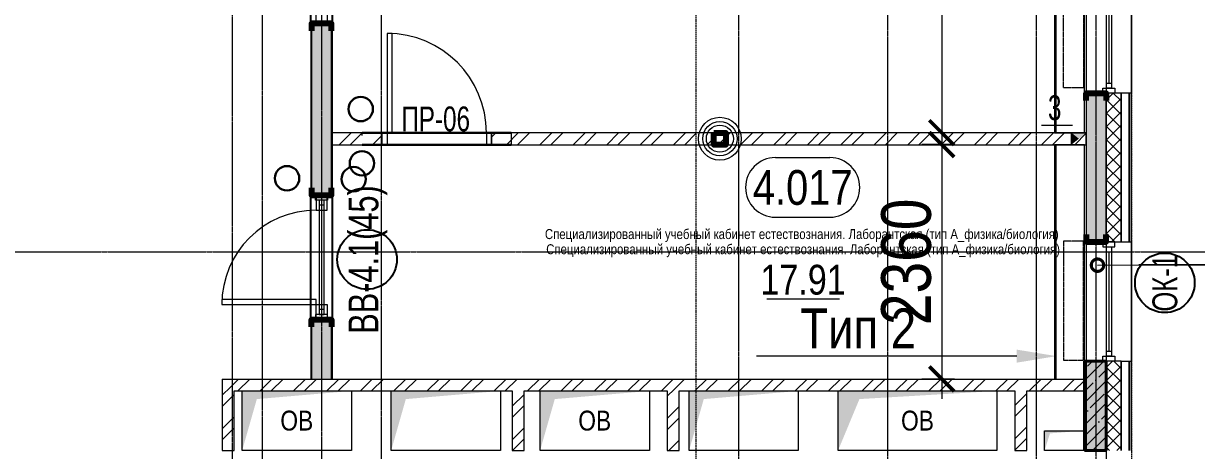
# Model space of a CAD drawing. Header units: millimetres. Extents: x -231292 to 573618, y -153144 to 564035.
# Drawn here: x 105327 to 117139, y 385502 to 389802 of the extents above; entities that cross this region are included whole.
import ezdxf
from ezdxf import colors
from ezdxf.entities.mleader import LeaderData, LeaderLine
from ezdxf.enums import TextEntityAlignment as Align
from ezdxf.math import Vec2, Vec3

# ---------------------------------------------------------------- set-up
doc = ezdxf.new("R2010")
doc.units = ezdxf.units.MM
for name, pattern in [('CENTER2', [28.575, 19.05, -3.175, 3.175, -3.175]), ('DASHED', [19.05, 12.7, -6.35]), ('HIDDEN2', [4.7625, 3.175, -1.5875])]:
    doc.linetypes.add(name, pattern=pattern)
doc.layers.get('0').update_dxf_attribs({"color": 250})
doc.layers.get('Defpoints').update_dxf_attribs({"color": 250})
for name, color, linetype, lineweight in [('A-AREA', 250, 'Continuous', 15), ('A-Wall_Материал_Газоблок_Контур', 250, 'Continuous', 0), ('АР_Area', 250, 'Continuous', 5), ('АР_Витраж', 250, 'Continuous', 13), ('АР_Витраж марка', 250, 'Continuous', 9), ('АР_Двери', 250, 'Continuous', 9), ('АР_Двери_витраж', 250, 'Continuous', 9), ('АР_Колонны', 250, 'Continuous', 35), ('АР_Окна', 250, 'Continuous', 5), ('АР_Окна марка', 250, 'Continuous', 9), ('АР_Отв. марка', 250, 'Continuous', 9), ('АР_Отопительные приборы', 250, 'HIDDEN2', 0), ('АР_площадь пом', 250, 'Continuous', 5), ('АР_Размеры обшивки', 250, 'Continuous', 5), ('АР_Разрезы марка', 250, 'Continuous', 13), ('АР_Стены ЖБ', 250, 'Continuous', 35), ('АР_Стены кирпич', 250, 'Continuous', 20), ('АР_Стены ПЕНОблок', 250, 'Continuous', 20), ('АР_Тонкая', 250, 'Continuous', 5), ('АР_Утеплитель', 250, 'Continuous', 0), ('АР_Штриховка', 250, 'Continuous', 0), ('Зашивка радиаторов тип 2 (файерборд 2 слоя_керамогранит)', 250, 'Continuous', 0), ('КМ_Фахверки', 250, 'Continuous', 80), ('Марка окна', 250, 'Continuous', 0), ('ОВ_Отопление', 250, 'Continuous', 0), ('ОВ_Шахты', 250, 'Continuous', 5), ('Размеры зашивки ГКЛ', 250, 'Continuous', 0), ('РД_Оси_100', 250, 'Continuous', 0), ('РД_проем_инж перемыч_фахверк', 250, 'Continuous', 18), ('СКУД', 250, 'Continuous', 30)]:
    doc.layers.add(name, color=color, linetype=linetype, lineweight=lineweight)
for name, color, linetype, lineweight, plot in [('АР_Делит', 250, 'Continuous', 0, False), ('РД_Проем', 250, 'Continuous', 0, False), ('РД_проем_инж перемыч_подсчет', 250, 'Continuous', 30, False)]:
    doc.layers.add(name, color=color, linetype=linetype, lineweight=lineweight, plot=plot)
doc.layers.add('РД_Витраж_вн', color=250, linetype='Continuous')
doc.layers.add('РД_Перемычка инж проемов', color=250, linetype='Continuous')
doc.styles.add('Arial0', font='arial.ttf')
doc.styles.add('Arial_09', font='ARIALN.TTF', dxfattribs={"width": 0.9})
doc.styles.add('Isocpeur3', font='isocpeur.ttf')
doc.styles.add('style1', font='ARIALN.TTF')
doc.styles.add('ккк', font='isocpeur.ttf', dxfattribs={"width": 0.85, "oblique": 15})
doc.dimstyles.new('Dim200_ареал', dxfattribs={"dimscale": 100, "dimtxt": 5, "dimasz": 2.5, "dimexe": 2, "dimexo": 2, "dimgap": 1, "dimtad": 1, "dimzin": 12, "dimdsep": 46, "dimtxsty": 'style1', "dimblk": 'ARCHTICK', "dimcen": 3, "dimdle": 2, "dimclrd": 256, "dimclre": 256, "dimaunit": 1, "dimadec": 0, "dimazin": 3, "dimtfac": 1, "dimtmove": 1, "dimatfit": 3, "dimldrblk": 'OPEN30', "dimfxl": 5, "dimfxlon": 1, "dimtolj": 1, "dimtzin": 0, "dimlwd": 9, "dimlwe": 9, "dimarcsym": 0})
pattern_1 = [(45, (50428.77, 366201.75), (-168.3798, 168.3798), []), (45, (50541.02, 366201.75), (-168.3798, 168.3798), [])]

# ---------------------------------------------------------------- blocks, each defined once
blk = doc.blocks.new('otv')
at = {"linetype": 'Continuous'}
blk.add_lwpolyline([(0, -1), (0, 0), (1, 0), (1, -1)], close=True, dxfattribs=at)
blk.add_solid([(0, -1), (0, 0), (0.1346, -0.1366), (1, 0)], dxfattribs=at)
blk = doc.blocks.new('_DotSmall')
at = {"color": 0, "linetype": 'ByBlock', "const_width": 0.5}
blk.add_lwpolyline([(-0.0625, 0, 1), (0.0625, 0, 1)], format="xyb", close=True, dxfattribs=at)
blk = doc.blocks.new('Ф_пеноблок 200')
at = {"layer": 'КМ_Фахверки'}
blk.add_lwpolyline([(0, -75), (0, 0), (200, 0), (200, -75)], dxfattribs=at)
blk = doc.blocks.new('Ф_крпич 120')
at = {"layer": 'АР_Делит', "color": 1}
for radius in [216, 173, 136]:
    blk.add_circle((60, -60), radius, dxfattribs=at)
at = {"layer": 'КМ_Фахверки'}
blk.add_lwpolyline([(0, 0), (120, 0), (120, -120), (0, -120)], close=True, dxfattribs=at)
at = {"layer": 'КМ_Фахверки', "lineweight": 5}
blk.add_lwpolyline([(6, -6), (114, -6), (114, -114), (6, -114)], close=True, dxfattribs=at)
blk = doc.blocks.new('СОШ_2200_АР_ОСИ_М100_28.05.24')
at = {"layer": 'АР_Делит', "color": 5, "linetype": 'DASHED'}
blk.add_lwpolyline([(114955, 135155), (114955, -355), (93595.036, -355), (93595.036, 13855), (94145, 13855), (94145, 68320), (66055, 68320), (66055, 13857.73), (83455, 13857.73), (83455, -355), (45245, -355), (45245, 13145), (44695, 13145), (44695, 26755), (45245, 26755), (45245, 68320), (20455, 68320), (20455, 26755), (27955, 26755), (27955, 13145), (-355, 13145), (-355, 100855), (37145, 100855), (37145, 129155)], dxfattribs=at)
at = {"layer": 'РД_Оси_100', "linetype": 'CENTER2'}
for p, q in [((63600, -6155), (63600, 139938.679)), ((65100, -6155), (65100, 139938.679)), ((62100, -6155), (62100, 73302.739))]:
    blk.add_line(p, q, dxfattribs=at)
for points in [[(57300, 139938.679), (57300, -6155)], [(58500, 139938.679), (58500, -6155)], [(65700, -6155), (65700, 139938.679)], [(57000, 70839.76), (57000, -5755), (56700, -6155)], [(57900, 70753.904), (57900, -6155)], [(33000, 21300), (71363.995, 21300)]]:
    blk.add_lwpolyline(points, dxfattribs=at)
blk = doc.blocks.new('Bottom_L_1200')
at = {"layer": 'АР_Отопительные приборы'}
blk.add_lwpolyline([(600, -100), (-600, -100), (-600, 100), (600, 100)], close=True, dxfattribs=at)
blk = doc.blocks.new('Bottom_R_1200')
at = {"layer": 'АР_Отопительные приборы'}
blk.add_lwpolyline([(-600, -100), (600, -100), (600, 100), (-600, 100)], close=True, dxfattribs=at)
blk = doc.blocks.new('_ArchTick')
at = {"color": 0, "linetype": 'ByBlock', "const_width": 0.15}
blk.add_lwpolyline([(-0.5, -0.5), (0.5, 0.5)], dxfattribs=at)
blk = doc.blocks.new('*D1023')
at = {"layer": 'Defpoints', "color": 0, "transparency": 16777216}
for p in [(114902, 388582), (114573, 386222), (114902, 386222)]:
    blk.add_point(p, dxfattribs=at)
at = {"layer": 'АР_Размеры обшивки', "lineweight": 9, "transparency": 16777216}
for p, q in [((114573, 388782), (114573, 386022)), ((114702, 388582), (114373, 388582)), ((114702, 386222), (114373, 386222))]:
    blk.add_line(p, q, dxfattribs=at)
at = {"layer": 'АР_Размеры обшивки', "lineweight": 9, "transparency": 16777216, "xscale": 250, "yscale": 250, "zscale": 250}
for p, rotation in [((114573, 388582), 90), ((114573, 386222), 270)]:
    blk.add_blockref('_ArchTick', p, dxfattribs=dict(at, rotation=rotation))
at = {"layer": 'АР_Размеры обшивки', "color": 0, "transparency": 16777216, "insert": (114217, 387402), "char_height": 500, "attachment_point": 5, "rotation": 90, "style": 'style1'}
blk.add_mtext('\\A1;2360', dxfattribs=at)
blk = doc.blocks.new('_Open30')
at = {"color": 0, "linetype": 'ByBlock', "lineweight": -2}
for p, q in [((-1, 0.268), (0, 0)), ((0, 0), (-1, -0.268)), ((0, 0), (-1, 0))]:
    blk.add_line(p, q, dxfattribs=at)
blk = doc.blocks.new('*D1025')
at = {"layer": 'Defpoints', "color": 0, "transparency": 16777216}
for p in [(114902, 402312), (114573, 388702), (114914, 388702)]:
    blk.add_point(p, dxfattribs=at)
at = {"layer": 'АР_Размеры обшивки', "lineweight": 9, "transparency": 16777216}
for p, q in [((114573, 402512), (114573, 388502)), ((114702, 402312), (114373, 402312)), ((114714, 388702), (114373, 388702))]:
    blk.add_line(p, q, dxfattribs=at)
at = {"layer": 'АР_Размеры обшивки', "lineweight": 9, "transparency": 16777216, "xscale": 250, "yscale": 250, "zscale": 250}
for p, rotation in [((114573, 402312), 90), ((114573, 388702), 270)]:
    blk.add_blockref('_ArchTick', p, dxfattribs=dict(at, rotation=rotation))
at = {"layer": 'АР_Размеры обшивки', "color": 0, "transparency": 16777216, "insert": (114217, 395507), "char_height": 500, "attachment_point": 5, "rotation": 90, "style": 'style1'}
blk.add_mtext('\\A1;13610', dxfattribs=at)
blk = doc.blocks.new('MOK-МаркаПом_овал_ареал')
for p, q in [((-2.75, 3), (2.75, 3)), ((-2.75, -3), (2.75, -3))]:
    blk.add_line(p, q)
for centre, radius, start, end in [((-2.75, 0), 3, 90, 270), ((2.75, 0), 3, 270, 90), ((-3.75, 0), 3.5, 0, 0.001)]:
    blk.add_arc(centre, radius, start, end)
at = {"color": 0, "style": 'style1'}
blk.add_attdef('АР-ПОМЕЩЕНИЕ:НОМЕР', text='', height=3.5, dxfattribs=at).set_placement((0, 0), align=Align.MIDDLE)
at = {"layer": 'Defpoints', "color": 2, "style": 'style1'}
blk.add_attdef('АР-ПОМЕЩЕНИЕ:НАИМЕНОВАНИЕ', text='', height=1, dxfattribs=at).set_placement((-0.09, -4.81), align=Align.MIDDLE)
blk = doc.blocks.new('MOK-МаркаПомещения1')
at = {"layer": 'A-AREA', "color": 0}
blk.add_line((-3.65, -1.94), (3.65, -1.94), dxfattribs=at)
at = {"layer": 'A-AREA', "color": 0, "style": 'style1'}
blk.add_attdef('АР-ПОМЕЩЕНИЕ:ПЛОЩАДЬ', text='', height=3, dxfattribs=at).set_placement((0, 0), align=Align.MIDDLE)
at = {"layer": 'Defpoints', "style": 'style1', "flags": 8}
blk.add_attdef('АР-ПОМЕЩЕНИЕ:НАИМЕНОВАНИЕ', text='', height=1, dxfattribs=at).set_placement((0, 2.96), align=Align.MIDDLE)
blk = doc.blocks.new('MOK-МаркаПроема инж.')
blk.add_line((-1.33, -1.75), (1.8, -1.75))
at = {"color": 0, "style": 'Arial0', "width": 0.7}
blk.add_attdef('АР-ПРОЕМ:Коробка', text='', height=2.5, dxfattribs=at).set_placement((0, 0), align=Align.MIDDLE)
blk = doc.blocks.new('МОК-Наименование')
at = {"layer": 'Defpoints'}
blk.add_circle((0, 0), 3, dxfattribs=at)
at = {"color": 0, "linetype": 'ByBlock', "lineweight": -2, "style": 'Isocpeur3', "width": 0.8, "flags": 4}
blk.add_attdef('АР-ОКНО:НАИМЕНОВАНИЕ', text='', height=2.5, dxfattribs=at).set_placement((0, 0), align=Align.MIDDLE)
blk = doc.blocks.new('МаркаВитража1')
at = {"layer": 'Defpoints'}
blk.add_circle((0, 0), 3, dxfattribs=at)
at = {"color": 0, "linetype": 'ByBlock', "lineweight": -2, "style": 'Arial_09', "width": 0.9}
blk.add_attdef('АР-ОКНО:НАИМЕНОВАНИЕ', text='', height=3, dxfattribs=at).set_placement((0, 0), align=Align.MIDDLE)
blk = doc.blocks.new('MOK-МаркаПеремычки')
at = {"color": 0, "style": 'ккк', "oblique": 15, "width": 0.85}
blk.add_attdef('АР-ПРОЕМ:ПЕРЕМЫЧКА', text='', height=2.5, dxfattribs=at).set_placement((0, 0), align=Align.MIDDLE)

msp = doc.modelspace()

# ---------------------------------------------------------------- hatches: boundary and pattern name
at = {"layer": 'АР_Штриховка', "linetype": 'Continuous', "lineweight": 0}
h = msp.add_hatch(dxfattribs=at)
h.set_pattern_fill('AR-CONC', color=256, angle=45, style=0)
h.set_pattern_definition([(95, (50428.77, 366201.75), (140.09465, 117.55338), [19.05, -209.55]), (40, (50428.77, 366201.75), (-160.01845, 110.17673), [15.24, -167.6406]), (145.45144, (50440.44, 366211.55), (-19.9238, 227.7301), [16.19, -178.09024]), (91.1842, (50392.85, 366237.67), (221.41024, 161.9534), [28.575, -314.325]), (141.63556, (50411.3, 366251.17), (-7.0866, 342.8268), [24.285, -267.1356]), (36.18415, (50392.85, 366237.67), (-7.0866, 342.8268), [22.86, -251.4597]), (66, (50419.79, 366246.65), (179.51998, 34.89515), [19.05, -209.55]), (11, (50419.79, 366246.65), (-86.5399, 173.9412), [15.24, -167.64]), (116.45145, (50434.75, 366249.56), (92.98005, 208.83634), [16.19, -178.08994]), (82.5, (50428.77, 366201.75), (-57.60547, 61.973414), [0, -165.608, 0, -170.18, 0, -168.275]), (52.5, (50428.77, 366201.75), (-23.58973, 118.087), [0, -97.028, 0, -161.798, 0, -64.135]), (12.5, (50388.716, 366161.7), (99.92786, 91.826196), [0, -63.5, 0, -198.12, 0, -262.89]), (2.5, (50370.76, 366143.74), (86.7639, 122.7224), [0, -82.55, 0, -131.572, 0, -186.69])])
h.paths.add_polyline_path([(108228.768, 386221.753), (108428.768, 386221.753), (108428.768, 386821.753), (108228.768, 386821.753)], flags=0)
h.paths.add_polyline_path([(108228.768, 388071.753), (108428.768, 388071.753), (108428.768, 389801.753), (108228.768, 389801.753)], flags=0)
h.paths.add_polyline_path([(108228.768, 392301.753), (108428.768, 392301.753), (108428.768, 392302.753), (108228.768, 392302.753)], flags=0)
h = msp.add_hatch(dxfattribs=at)
h.set_pattern_fill('ANSI32', color=256, scale=25, angle=-360, style=0)
h.set_pattern_definition([(45, (50428.77, 366201.75), (-168.3798, 168.3798), []), (45, (50541.02, 366201.75), (-168.3798, 168.3798), [])])
h.paths.add_polyline_path([(108428.768, 388701.753), (108428.768, 388581.753), (108938.768, 388581.753), (108938.768, 388701.753)], flags=0)
h.paths.add_polyline_path([(110038.768, 388701.753), (110038.768, 388581.753), (116008.768, 388581.753), (116008.768, 388701.753)], flags=0)
h.paths.add_polyline_path([(116008.768, 388701.753), (116008.768, 388581.753), (116028.768, 388581.753), (116028.768, 388701.753)], flags=0)
at = {"layer": 'АР_Штриховка', "linetype": 'Continuous', "lineweight": 5}
h = msp.add_hatch(dxfattribs=at)
h.set_pattern_fill('ANSI35', color=256, scale=25, style=0)
h.set_pattern_definition([(45, (50428.77, 366201.75), (-112.2532, 112.2532), []), (45, (50541.02, 366201.75), (-112.2532, 112.2532), [198.4375, -39.6875, 0, -39.6875])])
h.paths.add_polyline_path([(116008.768, 385501.753), (116228.768, 385501.753), (116228.768, 386401.753), (116008.768, 386401.753)], flags=0)
at = {"layer": 'АР_Штриховка', "linetype": 'Continuous', "lineweight": 0}
h = msp.add_hatch(dxfattribs=at)
h.set_pattern_fill('ANSI32', color=256, scale=25, angle=-360, style=0)
h.set_pattern_definition(pattern_1)
h.paths.add_polyline_path([(107448.768, 386101.753), (107328.768, 386221.753), (107328.768, 385501.753), (107448.768, 385501.753)], flags=0)
h = msp.add_hatch(dxfattribs=at)
h.set_pattern_fill('ANSI32', color=256, scale=25, style=0)
h.set_pattern_definition([(45, (50428.77, 366201.75), (-168.3798, 168.3798), []), (45, (50541.02, 366201.75), (-168.3798, 168.3798), [])])
h.paths.add_polyline_path([(107328.768, 386221.753), (107448.768, 386101.753), (110248.768, 386101.753), (110288.768, 386131.753), (110248.768, 386221.753)], flags=0)
h.paths.add_polyline_path([(110248.768, 386221.753), (110288.768, 386131.753), (110368.768, 386101.753), (111808.768, 386101.753), (111848.768, 386131.753), (111808.768, 386221.753)], flags=0)
h.paths.add_polyline_path([(111808.768, 386221.753), (111848.768, 386131.753), (111928.768, 386101.753), (115308.77, 386101.753), (115348.77, 386131.753), (115308.77, 386221.753)], flags=0)
h.paths.add_polyline_path([(115308.77, 386221.753), (115348.77, 386131.753), (115428.77, 386101.753), (116008.768, 386101.753), (116008.768, 386221.753)], flags=0)
h = msp.add_hatch(dxfattribs=at)
h.set_pattern_fill('ANSI32', color=256, scale=25, angle=-360, style=0)
h.set_pattern_definition(pattern_1)
h.paths.add_polyline_path([(110368.768, 386101.753), (110288.768, 386131.753), (110248.768, 386101.753), (110248.768, 385501.753), (110368.768, 385501.753)], flags=0)
h = msp.add_hatch(dxfattribs=at)
h.set_pattern_fill('ANSI32', color=256, scale=25, angle=-360, style=0)
h.set_pattern_definition(pattern_1)
h.paths.add_polyline_path([(111928.768, 386101.753), (111848.768, 386131.753), (111808.768, 386101.753), (111808.768, 385501.753), (111928.768, 385501.753)], flags=0)
h = msp.add_hatch(dxfattribs=at)
h.set_pattern_fill('ANSI32', color=256, scale=25, angle=-360, style=0)
h.set_pattern_definition(pattern_1)
h.paths.add_polyline_path([(115428.77, 386101.753), (115348.77, 386131.753), (115308.77, 386101.753), (115308.77, 385501.753), (115428.77, 385501.753)], flags=0)
at = {"layer": 'ОВ_Отопление', "linetype": 'Continuous', "lineweight": 5}
for points in [[(116026.019, 388701.753), (115876.019, 388701.753), (115951.019, 388641.753)], [(115876.019, 388701.753), (115876.019, 388581.753), (115951.019, 388641.753)], [(116028.768, 388701.753), (115878.768, 388701.753), (115953.768, 388641.753)], [(115878.768, 388701.753), (115878.768, 388581.753), (115953.768, 388641.753)]]:
    msp.add_hatch(color=256, dxfattribs=at).paths.add_polyline_path(points, flags=0)

# ---------------------------------------------------------------- linework, layer by layer
at = {"layer": 'A-Wall_Материал_Газоблок_Контур', "linetype": 'Continuous', "lineweight": 0}
for p, q in [((116028.768, 391801.753), (116028.768, 389101.753)), ((116483.768, 389101.753), (116483.768, 391801.753))]:
    msp.add_line(p, q, dxfattribs=at)
at = {"layer": 'АР_Витраж', "linetype": 'Continuous', "lineweight": 5}
for p, q in [((108218.768, 388071.753), (108218.768, 386821.753)), ((108438.768, 388071.753), (108438.768, 386821.753))]:
    msp.add_line(p, q, dxfattribs=at)
at = {"layer": 'АР_Витраж', "linetype": 'Continuous', "lineweight": 13}
for p, q in [((108353.768, 387971.753), (108303.768, 387971.753)), ((108328.768, 387971.753), (108328.768, 386921.753)), ((108353.768, 386921.753), (108303.768, 386921.753))]:
    msp.add_line(p, q, dxfattribs=at)
for points in [[(108268.768, 388021.753), (108268.768, 388071.753), (108388.768, 388071.753), (108388.768, 388021.753)], [(108353.768, 388021.753), (108303.768, 388021.753), (108303.768, 386871.753), (108353.768, 386871.753)], [(108268.768, 386871.753), (108268.768, 386821.753), (108388.768, 386821.753), (108388.768, 386871.753)]]:
    msp.add_lwpolyline(points, close=True, dxfattribs=at)
at = {"layer": 'АР_Двери', "linetype": 'Continuous', "lineweight": 9}
for points in [[(108988.768, 388701.753), (109038.768, 388701.753), (109038.768, 389701.753), (108988.768, 389701.753)], [(108988.768, 388581.753), (108938.768, 388581.753), (108938.768, 388701.753), (108988.768, 388701.753)], [(109988.768, 388581.753), (110038.768, 388581.753), (110038.768, 388701.753), (109988.768, 388701.753)]]:
    msp.add_lwpolyline(points, close=True, dxfattribs=at)
msp.add_arc((108988.768, 388701.753), 1000, 0, 90, dxfattribs=at)
at = {"layer": 'АР_Двери_витраж', "linetype": 'Continuous', "lineweight": 9}
for points in [[(108383.768, 389951.753), (108383.768, 389801.753), (108273.768, 389801.753), (108273.768, 389951.753)], [(108383.768, 387921.753), (108383.768, 388071.753), (108273.768, 388071.753), (108273.768, 387921.753)], [(108273.768, 386971.753), (108273.768, 387021.753), (107323.768, 387021.753), (107323.768, 386971.753)], [(108383.768, 386971.753), (108383.768, 386821.753), (108273.768, 386821.753), (108273.768, 386971.753)]]:
    msp.add_lwpolyline(points, close=True, dxfattribs=at)
msp.add_arc((108273.768, 386971.753), 950, 90, 180, dxfattribs=at)
at = {"layer": 'АР_Колонны', "linetype": 'HIDDEN2', "lineweight": 25}
for p, q in [((116008.768, 386401.753), (116228.768, 386401.753)), ((116008.768, 385501.753), (116008.768, 386401.753)), ((116228.768, 386401.753), (116228.768, 385501.753)), ((116228.768, 385501.753), (116008.768, 385501.753))]:
    msp.add_line(p, q, dxfattribs=at)
at = {"layer": 'АР_Колонны', "linetype": 'Continuous', "lineweight": 35}
for p, q in [((116228.768, 386401.753), (116008.768, 386401.753)), ((116008.768, 386401.753), (116008.768, 385501.753)), ((116228.768, 385501.753), (116228.768, 386401.753)), ((116008.768, 385501.753), (116228.768, 385501.753))]:
    msp.add_line(p, q, dxfattribs=at)
at = {"layer": 'АР_Окна', "linetype": 'Continuous', "lineweight": 5}
for p, q in [((116028.768, 391801.753), (116028.768, 389101.753)), ((116483.768, 391801.753), (116483.768, 389101.753)), ((116256.268, 391701.753), (116256.268, 389201.753)), ((116231.268, 389201.753), (116281.268, 389201.753)), ((116231.268, 386501.753), (116281.268, 386501.753))]:
    msp.add_line(p, q, dxfattribs=at)
for points in [[(116231.268, 391751.753), (116281.268, 391751.753), (116281.268, 389151.753), (116231.268, 389151.753)], [(116316.268, 389151.753), (116316.268, 389101.753), (116196.268, 389101.753), (116196.268, 389151.753)], [(116316.268, 386451.753), (116316.268, 386401.753), (116196.268, 386401.753), (116196.268, 386451.753)]]:
    msp.add_lwpolyline(points, close=True, dxfattribs=at)
at = {"layer": 'АР_Разрезы марка', "linetype": 'DASHED', "lineweight": 0}
msp.add_lwpolyline([(112099.088, 365567.169), (112099.088, 432660.251), (113493.88, 432660.251), (113493.88, 469802.739), (106086.235, 469802.739), (106086.235, 500019.555)], dxfattribs=at)
at = {"layer": 'АР_Стены ЖБ', "linetype": 'Continuous', "lineweight": 40}
for p, q in [((116228.768, 386401.753), (116008.768, 386401.753)), ((116008.768, 386401.753), (116008.768, 385501.753)), ((116228.768, 385501.753), (116228.768, 386401.753)), ((116008.768, 385501.753), (116228.768, 385501.753))]:
    msp.add_line(p, q, dxfattribs=at)
at = {"layer": 'АР_Стены кирпич', "linetype": 'Continuous', "lineweight": 20}
for p, q in [((108428.768, 388701.753), (108428.768, 388581.753)), ((108938.768, 388701.753), (108428.768, 388701.753)), ((108938.768, 388581.753), (108938.768, 388701.753)), ((110038.768, 388701.753), (110038.768, 388581.753)), ((116008.768, 388701.753), (110038.768, 388701.753)), ((116028.768, 388701.753), (116008.768, 388701.753)), ((116028.768, 388581.753), (116028.768, 388701.753)), ((108428.768, 388581.753), (108938.768, 388581.753)), ((110038.768, 388581.753), (116008.768, 388581.753)), ((116008.768, 388581.753), (116028.768, 388581.753)), ((107328.768, 386221.753), (107328.768, 385501.753)), ((107328.768, 386221.753), (116008.768, 386221.753)), ((116008.768, 386101.753), (116008.768, 386221.753)), ((107448.768, 385501.753), (107448.768, 386101.753)), ((107448.768, 386101.753), (110248.768, 386101.753)), ((110248.768, 386101.753), (110248.768, 385501.753)), ((110368.768, 386101.753), (111808.768, 386101.753)), ((110368.768, 385501.753), (110368.768, 386101.753)), ((111808.768, 386101.753), (111808.768, 385501.753)), ((111928.768, 386101.753), (115308.77, 386101.753)), ((111928.768, 385501.753), (111928.768, 386101.753)), ((115308.77, 386101.753), (115308.77, 385501.753)), ((115428.77, 386101.753), (116008.768, 386101.753)), ((115428.77, 385501.753), (115428.77, 386101.753)), ((107328.768, 385501.753), (107448.768, 385501.753)), ((110248.768, 385501.753), (110368.768, 385501.753)), ((111808.768, 385501.753), (111928.768, 385501.753)), ((115308.77, 385501.753), (115428.77, 385501.753))]:
    msp.add_line(p, q, dxfattribs=at)
at = {"layer": 'АР_Стены кирпич', "linetype": 'Continuous', "lineweight": 0}
for p, q in [((108738.768, 388672.484), (108738.768, 388701.753)), ((110238.768, 388701.753), (110238.768, 388581.753))]:
    msp.add_line(p, q, dxfattribs=at)
at = {"layer": 'АР_Стены ПЕНОблок', "linetype": 'Continuous', "lineweight": 20}
for p, q in [((108428.768, 389801.753), (108228.768, 389801.753)), ((108228.768, 389801.753), (108228.768, 388071.753)), ((108428.768, 388071.753), (108428.768, 389801.753)), ((116228.768, 389101.753), (116028.768, 389101.753)), ((108228.768, 388071.753), (108428.768, 388071.753)), ((108428.768, 386821.753), (108228.768, 386821.753)), ((108228.768, 386821.753), (108228.768, 386221.753)), ((108428.768, 386221.753), (108428.768, 386821.753)), ((116228.768, 386401.753), (116028.768, 386401.753)), ((116028.768, 386401.753), (116028.768, 385501.753)), ((116228.768, 385501.753), (116228.768, 386401.753)), ((108228.768, 386221.753), (108428.768, 386221.753))]:
    msp.add_line(p, q, dxfattribs=at)
at = {"layer": 'АР_Тонкая', "linetype": 'Continuous', "lineweight": 0}
for p, q in [((108228.768, 389801.753), (108218.768, 389801.753)), ((108218.768, 389801.753), (108218.768, 388071.753)), ((108228.768, 388071.753), (108228.768, 389801.753)), ((108438.768, 389801.753), (108428.768, 389801.753)), ((108428.768, 389801.753), (108428.768, 388071.753)), ((108438.768, 388071.753), (108438.768, 389801.753)), ((108218.768, 388071.753), (108228.768, 388071.753)), ((108428.768, 388071.753), (108438.768, 388071.753)), ((108228.768, 386821.753), (108218.768, 386821.753)), ((108218.768, 386821.753), (108218.768, 386221.753)), ((108228.768, 386221.753), (108228.768, 386821.753)), ((108438.768, 386821.753), (108428.768, 386821.753)), ((108428.768, 386821.753), (108428.768, 386221.753)), ((108438.768, 386221.753), (108438.768, 386821.753)), ((108218.768, 386221.753), (108228.768, 386221.753)), ((108428.768, 386221.753), (108438.768, 386221.753))]:
    msp.add_line(p, q, dxfattribs=at)
at = {"layer": 'АР_Тонкая', "linetype": 'Continuous', "lineweight": 5}
for p, q in [((116458.768, 389101.753), (116378.768, 389101.753)), ((116483.768, 389101.753), (116458.768, 389101.753)), ((116378.768, 386401.753), (116483.768, 386401.753)), ((116378.768, 386401.753), (116378.768, 385501.753)), ((116458.768, 385501.753), (116458.768, 386401.753)), ((116458.768, 386401.753), (116458.768, 385501.753)), ((116483.768, 385501.753), (116483.768, 386401.753))]:
    msp.add_line(p, q, dxfattribs=at)
at = {"layer": 'АР_Утеплитель', "linetype": 'Continuous', "lineweight": 0}
for p, q in [((116378.768, 389101.753), (116228.768, 389101.753)), ((116378.768, 386401.753), (116228.768, 386401.753)), ((116228.768, 386401.753), (116228.768, 385501.753)), ((116378.768, 385501.753), (116378.768, 386401.753))]:
    msp.add_line(p, q, dxfattribs=at)
at = {"layer": 'Зашивка радиаторов тип 2 (файерборд 2 слоя_керамогранит)', "linetype": 'Continuous', "lineweight": 0}
for p, q in [((115708.767, 402311.753), (115708.768, 388701.753)), ((115721.267, 402311.753), (115721.268, 388701.753)), ((115721.268, 388701.753), (115721.267, 402311.753)), ((116008.768, 388701.753), (116008.767, 402311.753)), ((115708.768, 388701.753), (116008.768, 388701.753)), ((115721.268, 388581.753), (115708.768, 388581.753)), ((115708.768, 388581.753), (115708.768, 386221.753)), ((116008.768, 388581.753), (115721.268, 388581.753)), ((115721.268, 388581.753), (115721.268, 386221.753)), ((115721.268, 386221.753), (115721.268, 388581.753)), ((115708.768, 386221.753), (115721.268, 386221.753)), ((115721.268, 386221.753), (116008.768, 386221.753))]:
    msp.add_line(p, q, dxfattribs=at)
at = {"layer": 'ОВ_Отопление', "linetype": 'Continuous', "lineweight": 9}
for p, q in [((115876.019, 388701.753), (116026.019, 388701.753)), ((115876.019, 388701.753), (115876.019, 388581.753)), ((115878.768, 388701.753), (116028.768, 388701.753)), ((115878.768, 388701.753), (115878.768, 388581.753)), ((116026.019, 388701.753), (116026.019, 388581.753)), ((116028.768, 388701.753), (116028.768, 388581.753)), ((115876.019, 388581.753), (116026.019, 388581.753)), ((115878.768, 388581.753), (116028.768, 388581.753))]:
    msp.add_line(p, q, dxfattribs=at)
at = {"layer": 'РД_Витраж_вн', "linetype": 'Continuous', "lineweight": -3}
for p, q in [((108218.768, 389801.753), (108218.768, 392301.753)), ((108438.768, 389801.753), (108438.768, 392301.753)), ((108218.768, 386821.753), (108218.768, 388071.753)), ((108438.768, 386821.753), (108438.768, 388071.753))]:
    msp.add_line(p, q, dxfattribs=at)
at = {"layer": 'РД_Проем', "linetype": 'Continuous', "lineweight": 0}
for p, q in [((108218.768, 389801.753), (108218.768, 392301.753)), ((108438.768, 389801.753), (108438.768, 392301.753)), ((108938.768, 388701.753), (110038.768, 388701.753)), ((108938.768, 388581.753), (110038.768, 388581.753)), ((108218.768, 386821.753), (108218.768, 388071.753)), ((108438.768, 386821.753), (108438.768, 388071.753))]:
    msp.add_line(p, q, dxfattribs=at)
at = {"layer": 'РД_проем_инж перемыч_подсчет', "linetype": 'Continuous', "lineweight": 30}
for p, q in [((110238.768, 388701.753), (108738.768, 388701.753)), ((110238.768, 388581.753), (108738.768, 388581.753))]:
    msp.add_line(p, q, dxfattribs=at)
at = {"layer": 'РД_проем_инж перемыч_фахверк', "linetype": 'Continuous', "lineweight": 18}
for p, q in [((108218.768, 388071.753), (108218.768, 386821.753)), ((108438.768, 388071.753), (108438.768, 386821.753))]:
    msp.add_line(p, q, dxfattribs=at)
at = {"layer": 'СКУД'}
for centre in [(108722.798, 388940.156), (108734.849, 388394.086), (107981.064, 388243.342), (108651.376, 388234.735)]:
    msp.add_circle(centre, 122.942, dxfattribs=at)

# ---------------------------------------------------------------- block references
at = {"layer": 'АР_Area', "linetype": 'Continuous', "lineweight": 5, "xscale": 100, "yscale": 100, "zscale": 100}
msp.add_blockref('MOK-МаркаПом_овал_ареал', (113172.806, 388151.255), dxfattribs=at).add_auto_attribs({'АР-ПОМЕЩЕНИЕ:НОМЕР': '4.017', 'АР-ПОМЕЩЕНИЕ:НАИМЕНОВАНИЕ': 'Специализированный учебный кабинет естествознания. Лаборантская (тип А_физика/биология)'})
at = {"layer": 'АР_Витраж марка', "linetype": 'Continuous', "lineweight": 9, "xscale": 100, "yscale": 100, "zscale": 100, "rotation": 90}
msp.add_blockref('МаркаВитража1', (108787.201, 387425.297), dxfattribs=at).add_auto_attribs({'АР-ОКНО:НАИМЕНОВАНИЕ': 'ВВ-4.1(45)'})
at = {"layer": 'АР_Отв. марка', "linetype": 'Continuous', "lineweight": 9, "xscale": 100, "yscale": 100, "zscale": 100}
msp.add_blockref('MOK-МаркаПроема инж.', (115710.245, 388953.97), dxfattribs=at).add_auto_attribs({'АР-ПРОЕМ:Коробка': '3'})
at = {"layer": 'АР_Отопительные приборы'}
for name, p, rotation in [('Bottom_L_1200', (115898.768, 389754.396), 89.99999999999999), ('Bottom_R_1200', (115898.768, 387010.372), 90)]:
    msp.add_blockref(name, p, dxfattribs=dict(at, rotation=rotation))
at = {"layer": 'АР_площадь пом', "linetype": 'Continuous', "lineweight": 5}
ref = msp.add_blockref('MOK-МаркаПомещения1', (113176.9, 387222.121), dxfattribs=dict(at, xscale=100, yscale=100, zscale=100))
ref.add_attrib('АР-ПОМЕЩЕНИЕ:НАИМЕНОВАНИЕ', 'Специализированный учебный кабинет естествознания. Лаборантская (тип А_физика/биология)', dxfattribs={"layer": 'Defpoints', "height": 100, "style": 'style1'}).set_placement((113176.9, 387517.683), align=Align.MIDDLE)
ref.add_attrib('АР-ПОМЕЩЕНИЕ:ПЛОЩАДЬ', '17.91', dxfattribs={"layer": 'A-AREA', "color": 0, "height": 300, "style": 'style1'}).set_placement((113176.9, 387222.121), align=Align.MIDDLE)
at = {"layer": 'КМ_Фахверки', "xscale": -1}
msp.add_blockref('Ф_пеноблок 200', (108428.768, 389801.753), dxfattribs=at)
at = {"layer": 'КМ_Фахверки'}
for name, p in [('Ф_пеноблок 200', (116028.768, 389101.753)), ('Ф_крпич 120', (112278.768, 388701.753)), ('Ф_пеноблок 200', (108228.768, 386821.753))]:
    msp.add_blockref(name, p, dxfattribs=at)
at = {"layer": 'КМ_Фахверки', "xscale": -1, "rotation": 180}
msp.add_blockref('Ф_пеноблок 200', (108228.768, 388071.753), dxfattribs=at)
at = {"layer": 'ОВ_Отопление', "xscale": 400, "yscale": 200}
msp.add_blockref('otv', (115608.768, 385701.753), dxfattribs=at)
at = {"layer": 'ОВ_Шахты', "yscale": 600, "zscale": 1400}
for p, xscale in [((107528.768, 386101.753), 1100), ((109028.768, 386101.753), 1100), ((110528.768, 386101.753), 1100), ((112028.768, 386101.753), 1100), ((113528.768, 386101.753), 1600)]:
    msp.add_blockref('otv', p, dxfattribs=dict(at, xscale=xscale))
at = {"layer": 'РД_Перемычка инж проемов', "linetype": 'Continuous', "lineweight": -3}
ref = msp.add_blockref('MOK-МаркаПеремычки', (109477.494, 388841.132, 200), dxfattribs=dict(at, xscale=100, yscale=100, zscale=100))
ref.add_attrib('АР-ПРОЕМ:ПЕРЕМЫЧКА', 'ПР-06', dxfattribs={"layer": '0', "color": 0, "height": 250, "style": 'Arial0', "width": 0.7}).set_placement((109477.494, 388841.132, 200), align=Align.MIDDLE)

# ---------------------------------------------------------------- texts
at = {"layer": 'ОВ_Шахты', "char_height": 200, "attachment_point": 5, "style": 'style1'}
for insert, width in [((108078.768, 385801.753), 1100), ((111078.768, 385801.753), 1100), ((114328.768, 385801.753), 1600)]:
    msp.add_mtext('ОВ', dxfattribs=dict(at, insert=insert, width=width))

# ---------------------------------------------------------------- dimensions: what is measured, and where the dimension line sits
at = {"layer": 'АР_Размеры обшивки'}
for base, p1, p2, picture, middle in [((114572.766, 388701.752), (114901.766, 402311.752), (114914.268, 388701.752), '*D1025', (114217.48, 395506.752)), ((114572.766, 386221.752), (114901.766, 388581.752), (114901.766, 386221.752), '*D1023', (114217.48, 387401.752))]:
    dim = msp.add_linear_dim(base=base, p1=p1, p2=p2, angle=90, dimstyle='Dim200_ареал', override={"dimdec": 0}, dxfattribs=at)
    dim.commit()
    dim.dimension.update_dxf_attribs({"geometry": picture, "text_midpoint": middle})

# ---------------------------------------------------------------- leaders
at = {"layer": 'Марка окна', "lineweight": 0, "ltscale": 20}
ml = msp.add_multileader_mtext('Standard', dxfattribs=at)
ml.set_content('+16.200\\P+13.500', color=256, style='style1')
ml.set_leader_properties(color=256, linetype='ByLayer', lineweight=-1)
ml.set_arrow_properties(name='DOTSMALL')
ml.build(insert=Vec2(0, 0))
ml.multileader.update_dxf_attribs({"text_left_attachment_type": 6, "text_right_attachment_type": 6, "dogleg_length": 200, "arrow_head_size": 250})
ctx = ml.context
ctx.base_point, ctx.char_height, ctx.arrow_head_size, ctx.landing_gap_size, ctx.plane_origin = Vec3(117801.023, 387370.85), 250, 250, 0, Vec3(118195.999, 386686.323)
ctx.left_attachment, ctx.right_attachment = 6, 6
notes = []
notes.append((ctx, [(1, (1, 1, 0), (116739.418, 387370.85), (1, 0), 1061.605, [(0, [(116141.303, 387368.18)], 0, [])])]))
ctx.mtext.insert, ctx.mtext.line_spacing_factor, ctx.mtext.flow_direction = Vec3(117801.023, 387670.85), 0.96, 5
ctx.mtext.has_bg_fill, ctx.mtext.bg_color, ctx.mtext.bg_scale_factor, ctx.mtext.bg_transparency, ctx.mtext.use_window_bg_color = 1, -1027028792, 1.5, 0, 1
at = {"layer": 'Размеры зашивки ГКЛ'}
ml = msp.add_multileader_mtext('Standard', dxfattribs=at)
ml.set_content('\\pxsm1;Тип 2 ', color=(0, 0, 138), style='style1')
ml.set_leader_properties(color=256, linetype='ByLayer', lineweight=9)
ml.build(insert=Vec2(0, 0))
ml.multileader.update_dxf_attribs({"has_dogleg": 0, "text_left_attachment_type": 6, "text_right_attachment_type": 6, "text_bottom_attachment_type": 10, "dogleg_length": 25, "arrow_head_size": 400})
ctx = ml.context
ctx.base_point, ctx.char_height, ctx.arrow_head_size, ctx.landing_gap_size, ctx.plane_origin = Vec3(113097.799, 386452.346), 400, 400, 50, Vec3(106299.184, 393422.911)
ctx.left_attachment, ctx.right_attachment, ctx.top_attachment = 6, 6, 10
notes.append((ctx, [(1, (1, 1, 0), (114353.768, 386452.346), (-1, 0), 25, [(1, [(115728.059, 386452.346)], 0, [])])]))
ctx.mtext.insert, ctx.mtext.width, ctx.mtext.defined_height, ctx.mtext.line_spacing_factor, ctx.mtext.flow_direction = Vec3(113147.799, 386932.346), 1668.44707, 600, 0.3, 5
for ctx, leaders in notes:
    for number, flags, end, landing, length, lines in leaders:
        leader = LeaderData()
        leader.index, (leader.has_last_leader_line, leader.has_dogleg_vector, leader.attachment_direction) = number, flags
        leader.last_leader_point, leader.dogleg_vector, leader.dogleg_length = Vec3(end), Vec3(landing), length
        for number, points, colour, breaks in lines:
            line = LeaderLine()
            line.index, line.vertices, line.color, line.breaks = number, Vec3.list(points), colors.encode_raw_color(colour), breaks
            leader.lines.append(line)
        ctx.leaders.append(leader)

# ---------------------------------------------------------------- next in the draw order: hatches: boundary and pattern name
at = {"layer": 'АР_Штриховка', "linetype": 'Continuous', "lineweight": 0}
h = msp.add_hatch(dxfattribs=at)
h.set_pattern_fill('AR-CONC', color=256, angle=-360, style=0)
h.set_pattern_definition([(50, (50428.77, 366201.75), (182.18467, -15.93909), [19.05, -209.55]), (355, (50428.77, 366201.75), (-35.24342, 191.05685), [15.24, -167.6406]), (100.45144, (50443.95, 366200.42), (146.94125, 175.11775), [16.19, -178.09024]), (46.1842, (50428.77, 366252.55), (271.07904, -42.04233), [28.575, -314.325]), (96.63556, (50451.36, 366249.05), (237.4041, 247.4261), [24.285, -267.1356]), (351.18415, (50428.77, 366252.55), (237.4041, 247.4261), [22.86, -251.4597]), (21, (50454.17, 366239.85), (151.6144, -102.2652), [19.05, -209.55]), (326, (50454.17, 366239.85), (61.80203, 184.18797), [15.24, -167.64]), (71.45144, (50466.8, 366231.33), (213.41642, 81.92277), [16.19, -178.08994]), (37.5, (50428.77, 366201.75), (3.088603, 84.55504), [0, -165.608, 0, -170.18, 0, -168.275]), (7.5, (50428.77, 366201.75), (66.81966, 100.180575), [0, -97.028, 0, -161.798, 0, -64.135]), (327.5, (50372.126, 366201.75), (135.590595, -5.728744), [0, -63.5, 0, -198.12, 0, -262.89]), (317.5, (50346.73, 366201.75), (148.12918, 25.42649), [0, -82.55, 0, -131.572, 0, -186.69])])
h.paths.add_polyline_path([(116228.768, 434776.752), (116028.768, 434776.752), (116028.768, 433701.752), (116228.768, 433701.752)], flags=0)
h.paths.add_polyline_path([(116228.768, 432201.752), (116028.768, 432201.752), (116028.768, 431301.752), (116228.768, 431301.752)], flags=0)
h.paths.add_polyline_path([(116228.768, 428001.752), (116028.768, 428001.752), (116028.768, 427101.752), (116228.768, 427101.752)], flags=0)
h.paths.add_polyline_path([(116228.768, 425901.752), (116028.768, 425901.752), (116028.768, 425001.752), (116228.768, 425001.752)], flags=0)
h.paths.add_polyline_path([(116228.768, 421701.752), (116028.768, 421701.752), (116028.768, 419901.752), (116228.768, 419901.752)], flags=0)
h.paths.add_polyline_path([(116228.768, 416601.752), (116028.768, 416601.752), (116028.768, 415701.752), (116228.768, 415701.752)], flags=0)
h.paths.add_polyline_path([(116228.768, 414501.752), (116028.768, 414501.752), (116028.768, 413601.752), (116228.768, 413601.752)], flags=0)
h.paths.add_polyline_path([(116228.768, 412401.752), (116028.768, 412401.752), (116028.768, 410301.752), (116228.768, 410301.752)], flags=0)
h.paths.add_polyline_path([(116228.768, 409101.752), (116028.768, 409101.752), (116028.768, 408201.753), (116228.768, 408201.753)], flags=0)
h.paths.add_polyline_path([(116228.768, 407001.753), (116028.768, 407001.753), (116028.768, 406101.753), (116228.768, 406101.753)], flags=0)
h.paths.add_polyline_path([(116228.768, 402801.753), (116028.768, 402801.753), (116028.768, 401001.753), (116228.768, 401001.753)], flags=0)
h.paths.add_polyline_path([(116228.768, 399801.753), (116028.768, 399801.753), (116028.768, 398901.753), (116228.768, 398901.753)], flags=0)
h.paths.add_polyline_path([(116228.768, 397701.753), (116028.768, 397701.753), (116028.768, 396801.753), (116228.768, 396801.753)], flags=0)
h.paths.add_polyline_path([(116228.768, 393501.753), (116028.768, 393501.753), (116028.768, 391801.753), (116228.768, 391801.753)], flags=0)
h.paths.add_polyline_path([(116228.768, 389101.753), (116028.768, 389101.753), (116028.768, 387601.753), (116228.768, 387601.753)], flags=0)
h.paths.add_polyline_path([(116228.768, 386401.753), (116028.768, 386401.753), (116028.768, 385501.753), (116228.768, 385501.753)], flags=0)
h = msp.add_hatch(dxfattribs=at)
h.set_pattern_fill('ANSI37', color=256, scale=30, angle=-360, style=0)
h.set_pattern_definition([(45, (50428.77, 366201.75), (-67.35192, 67.35192), []), (135, (50428.77, 366201.75), (-67.35192, -67.35192), [])])
h.paths.add_polyline_path([(116378.768, 434626.752), (116228.768, 434776.752), (116228.768, 433701.752), (116378.768, 433701.752)], flags=0)
h.paths.add_polyline_path([(116378.768, 432201.752), (116228.768, 432201.752), (116228.768, 431301.752), (116378.768, 431301.752)], flags=0)
h.paths.add_polyline_path([(116378.768, 428001.752), (116228.768, 428001.752), (116228.768, 427101.752), (116378.768, 427101.752)], flags=0)
h.paths.add_polyline_path([(116378.768, 425901.752), (116228.768, 425901.752), (116228.768, 425001.752), (116378.768, 425001.752)], flags=0)
h.paths.add_polyline_path([(116378.768, 421701.752), (116228.768, 421701.752), (116228.768, 419901.752), (116378.768, 419901.752)], flags=0)
h.paths.add_polyline_path([(116378.768, 416601.752), (116228.768, 416601.752), (116228.768, 415701.752), (116378.768, 415701.752)], flags=0)
h.paths.add_polyline_path([(116378.768, 414501.752), (116228.768, 414501.752), (116228.768, 413601.752), (116378.768, 413601.752)], flags=0)
h.paths.add_polyline_path([(116378.768, 412401.752), (116228.768, 412401.752), (116228.768, 410301.752), (116378.768, 410301.752)], flags=0)
h.paths.add_polyline_path([(116378.768, 409101.752), (116228.768, 409101.752), (116228.768, 408201.753), (116378.768, 408201.753)], flags=0)
h.paths.add_polyline_path([(116378.768, 407001.753), (116228.768, 407001.753), (116228.768, 406101.753), (116378.768, 406101.753)], flags=0)
h.paths.add_polyline_path([(116378.768, 402801.753), (116228.768, 402801.753), (116228.768, 401001.753), (116378.768, 401001.753)], flags=0)
h.paths.add_polyline_path([(116378.768, 399801.753), (116228.768, 399801.753), (116228.768, 398901.753), (116378.768, 398901.753)], flags=0)
h.paths.add_polyline_path([(116378.768, 397701.753), (116228.768, 397701.753), (116228.768, 396801.753), (116378.768, 396801.753)], flags=0)
h.paths.add_polyline_path([(116378.768, 393501.753), (116228.768, 393501.753), (116228.768, 391801.753), (116378.768, 391801.753)], flags=0)
h.paths.add_polyline_path([(116378.768, 389101.753), (116228.768, 389101.753), (116228.768, 387601.753), (116378.768, 387601.753)], flags=0)
h.paths.add_polyline_path([(116378.768, 386401.753), (116228.768, 386401.753), (116228.768, 385501.753), (116378.768, 385501.753)], flags=0)
h = msp.add_hatch(dxfattribs=at)
h.set_pattern_fill('_U', color=256, angle=-360, style=0, pattern_type=0)
h.set_pattern_definition([(360, (50428.7677, 366201.7525), (-2e-16, 1), [])])
h.paths.add_polyline_path([(116483.768, 434521.752), (116458.768, 434546.752), (116458.768, 433701.752), (116483.768, 433701.752)], flags=0)
h.paths.add_polyline_path([(116483.768, 432201.752), (116458.768, 432201.752), (116458.768, 431301.752), (116483.768, 431301.752)], flags=0)
h.paths.add_polyline_path([(116483.768, 428001.752), (116458.768, 428001.752), (116458.768, 427101.752), (116483.768, 427101.752)], flags=0)
h.paths.add_polyline_path([(116483.768, 425901.752), (116458.768, 425901.752), (116458.768, 425001.752), (116483.768, 425001.752)], flags=0)
h.paths.add_polyline_path([(116483.768, 421701.752), (116458.768, 421701.752), (116458.768, 419901.752), (116483.768, 419901.752)], flags=0)
h.paths.add_polyline_path([(116483.768, 416601.752), (116458.768, 416601.752), (116458.768, 415701.752), (116483.768, 415701.752)], flags=0)
h.paths.add_polyline_path([(116483.768, 414501.752), (116458.768, 414501.752), (116458.768, 413601.752), (116483.768, 413601.752)], flags=0)
h.paths.add_polyline_path([(116483.768, 412401.752), (116458.768, 412401.752), (116458.768, 410301.752), (116483.768, 410301.752)], flags=0)
h.paths.add_polyline_path([(116483.768, 409101.752), (116458.768, 409101.752), (116458.768, 408201.753), (116483.768, 408201.753)], flags=0)
h.paths.add_polyline_path([(116483.768, 407001.753), (116458.768, 407001.753), (116458.768, 406101.753), (116483.768, 406101.753)], flags=0)
h.paths.add_polyline_path([(116483.768, 402801.753), (116458.768, 402801.753), (116458.768, 401001.753), (116483.768, 401001.753)], flags=0)
h.paths.add_polyline_path([(116483.768, 399801.753), (116458.768, 399801.753), (116458.768, 398901.753), (116483.768, 398901.753)], flags=0)
h.paths.add_polyline_path([(116483.768, 397701.753), (116458.768, 397701.753), (116458.768, 396801.753), (116483.768, 396801.753)], flags=0)
h.paths.add_polyline_path([(116483.768, 393501.753), (116458.768, 393501.753), (116458.768, 391801.753), (116483.768, 391801.753)], flags=0)
h.paths.add_polyline_path([(116483.768, 389101.753), (116458.768, 389101.753), (116458.768, 387601.753), (116483.768, 387601.753)], flags=0)
h.paths.add_polyline_path([(116483.768, 386401.753), (116458.768, 386401.753), (116458.768, 385501.753), (116483.768, 385501.753)], flags=0)

# ---------------------------------------------------------------- next in the draw order: linework, layer by layer
at = {"layer": 'A-Wall_Материал_Газоблок_Контур', "linetype": 'Continuous', "lineweight": 0}
for p, q in [((116028.768, 387601.753), (116028.768, 386401.753)), ((116483.768, 386401.753), (116483.768, 387601.753))]:
    msp.add_line(p, q, dxfattribs=at)
at = {"layer": 'АР_Окна', "linetype": 'Continuous', "lineweight": 5}
for p, q in [((116028.768, 387601.753), (116028.768, 386401.753)), ((116483.768, 387601.753), (116483.768, 386401.753)), ((116231.268, 387501.753), (116281.268, 387501.753)), ((116256.268, 387501.753), (116256.268, 386501.753))]:
    msp.add_line(p, q, dxfattribs=at)
for points in [[(116316.268, 387551.753), (116316.268, 387601.753), (116196.268, 387601.753), (116196.268, 387551.753)], [(116231.268, 387551.753), (116281.268, 387551.753), (116281.268, 386451.753), (116231.268, 386451.753)]]:
    msp.add_lwpolyline(points, close=True, dxfattribs=at)
at = {"layer": 'АР_Стены ПЕНОблок', "linetype": 'Continuous', "lineweight": 20}
for p, q in [((116028.768, 389101.753), (116028.768, 387601.753)), ((116228.768, 387601.753), (116228.768, 389101.753)), ((116028.768, 387601.753), (116228.768, 387601.753))]:
    msp.add_line(p, q, dxfattribs=at)
at = {"layer": 'АР_Тонкая', "linetype": 'Continuous', "lineweight": 5}
for p, q in [((116378.768, 389101.753), (116378.768, 387601.753)), ((116458.768, 387601.753), (116458.768, 389101.753)), ((116458.768, 389101.753), (116458.768, 387601.753)), ((116483.768, 387601.753), (116483.768, 389101.753)), ((116378.768, 387601.753), (116458.768, 387601.753)), ((116458.768, 387601.753), (116483.768, 387601.753))]:
    msp.add_line(p, q, dxfattribs=at)
at = {"layer": 'АР_Утеплитель', "linetype": 'Continuous', "lineweight": 0}
for p, q in [((116228.768, 389101.753), (116228.768, 387601.753)), ((116378.768, 387601.753), (116378.768, 389101.753)), ((116228.768, 387601.753), (116378.768, 387601.753))]:
    msp.add_line(p, q, dxfattribs=at)
at = {"layer": 'Зашивка радиаторов тип 2 (файерборд 2 слоя_керамогранит)', "linetype": 'Continuous', "lineweight": 0}
msp.add_line((116008.768, 386221.753), (116008.768, 388581.753), dxfattribs=at)
at = {"layer": 'КМ_Фахверки', "lineweight": 5}
msp.add_lwpolyline([(144828.768, 434776.753), (116228.768, 434776.752), (116228.768, 379801.753), (144828.768, 379801.753), (144828.768, 434776.753)], dxfattribs=at)

# ---------------------------------------------------------------- next in the draw order: block references
at = {"layer": 'АР_Окна марка', "linetype": 'Continuous', "lineweight": 9}
ref = msp.add_blockref('МОК-Наименование', (116819.082, 387190.495), dxfattribs=dict(at, xscale=100, yscale=100, zscale=100, rotation=90))
ref.add_attrib('АР-ОКНО:НАИМЕНОВАНИЕ', 'ОК-1', dxfattribs={"layer": '0', "color": 0, "linetype": 'ByBlock', "lineweight": -2, "height": 250, "rotation": 90, "style": 'Arial_09', "width": 0.9}).set_placement((116819.082, 387190.495), align=Align.MIDDLE)
at = {"layer": 'КМ_Фахверки', "xscale": -1, "rotation": 180}
msp.add_blockref('Ф_пеноблок 200', (116028.768, 387601.753), dxfattribs=at)
at = {"layer": 'РД_Оси_100'}
msp.add_blockref('СОШ_2200_АР_ОСИ_М100_28.05.24', (50428.768, 366201.753), dxfattribs=at)

doc.saveas('drawing.dxf')
